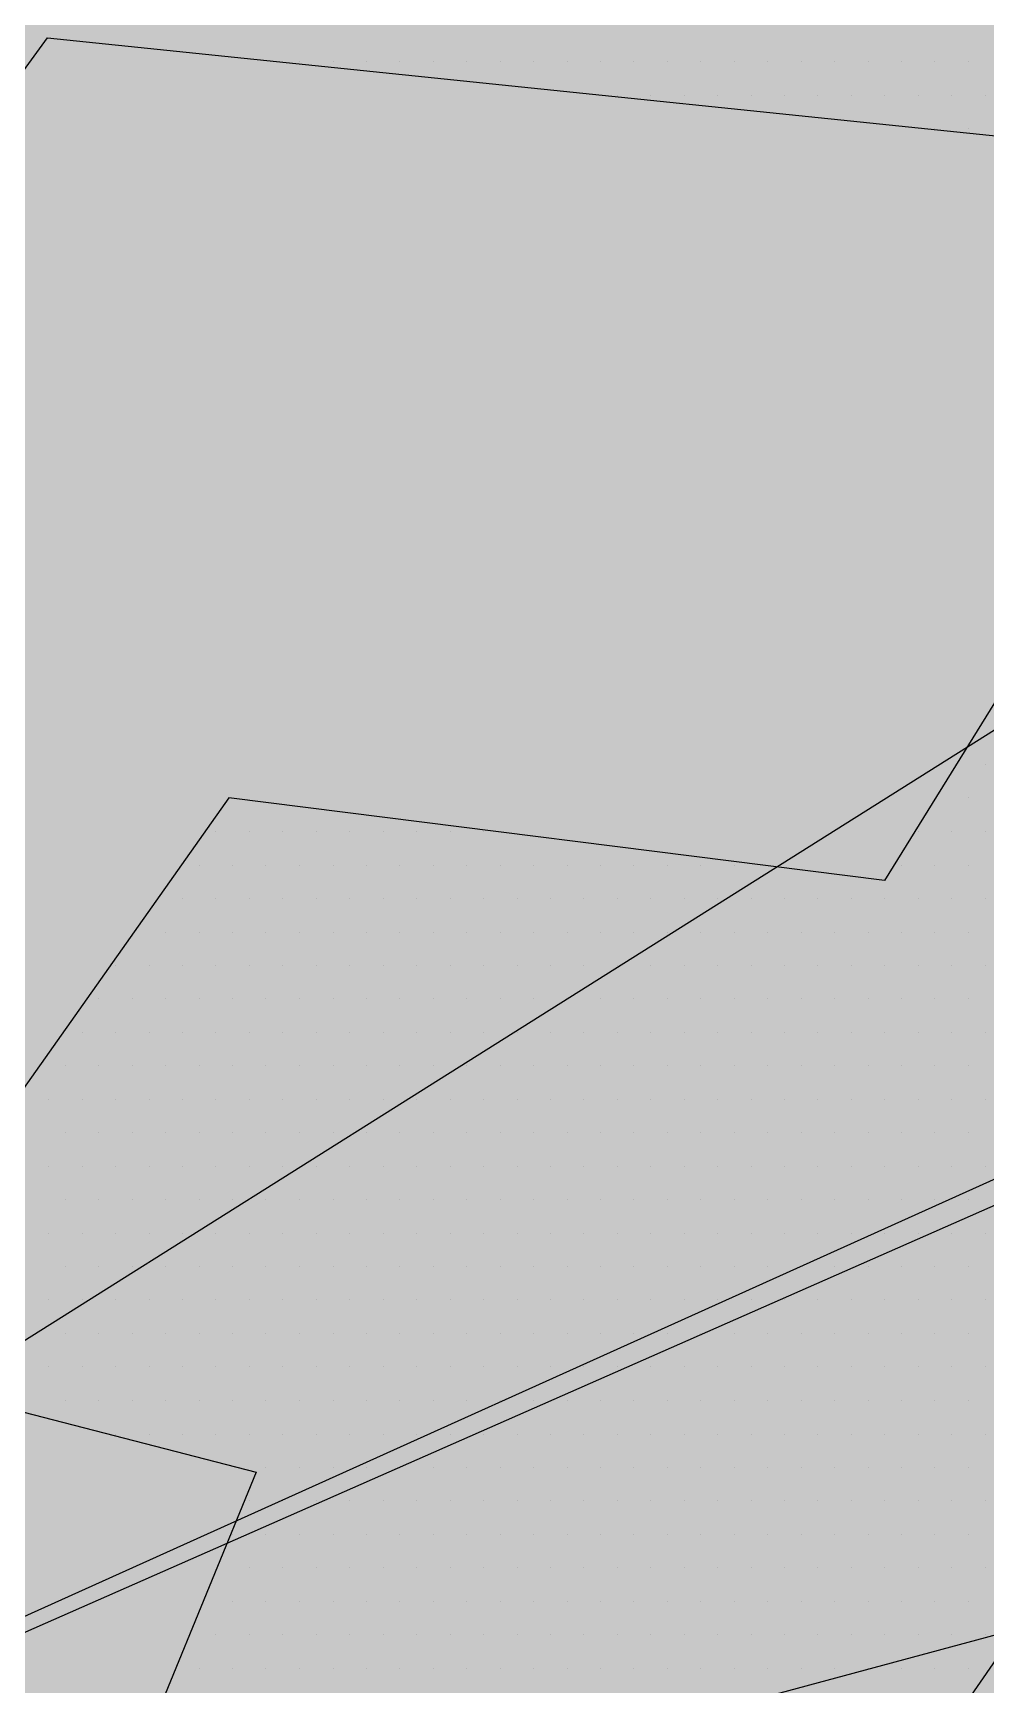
# Paper-space layout 'Layout1' of a CAD drawing. Extents: x -43 to 2298, y -18 to 768.
# Drawn here: x 135.683 to 137.251, y 260.292 to 263.009 of the extents above; entities that cross this region are included whole.
import ezdxf

# ---------------------------------------------------------------- set-up
doc = ezdxf.new("R2010")
doc.units = 0
doc.header["$LTSCALE"] = 2
doc.linetypes.add('CACHEX2', pattern=[0.75, 0.5, -0.25])
doc.layers.add('CARTOUCHE', color=7, linetype='Continuous')
doc.layers.add('LOGO', color=7, linetype='Continuous')

# ---------------------------------------------------------------- blocks, each defined once
blk = doc.blocks.new('A$C715108E3')
at = {"layer": 'LOGO', "color": 131}
for p, q in [((-16.4961, -11.7722), (-16.4961, -11.7722)), ((-16.4416, -11.7722), (-16.4416, -11.7722)), ((-16.3496, -11.7722), (-16.3496, -11.7722)), ((-16.2577, -11.7722), (-16.2577, -11.7722)), ((-16.1666, -11.7722), (-16.1666, -11.7722)), ((-16.0744, -11.7722), (-16.0744, -11.7722)), ((-15.9828, -11.7722), (-15.9828, -11.7722)), ((-15.8915, -11.7722), (-15.8915, -11.7722)), ((-15.7995, -11.7722), (-15.7995, -11.7722)), ((-15.7075, -11.7722), (-15.7075, -11.7722)), ((-15.6162, -11.7722), (-15.6162, -11.7722)), ((-15.5246, -11.7722), (-15.5246, -11.7722)), ((-15.4325, -11.7722), (-15.4325, -11.7722)), ((-15.3409, -11.7722), (-15.3409, -11.7722)), ((-15.2491, -11.7722), (-15.2491, -11.7722)), ((-15.1572, -11.7722), (-15.1572, -11.7722)), ((-15.0652, -11.7722), (-15.0652, -11.7722)), ((-14.9739, -11.7722), (-14.9739, -11.7722)), ((-14.8819, -11.7722), (-14.8819, -11.7722)), ((-14.7903, -11.7722), (-14.7903, -11.7722)), ((-14.6988, -11.7722), (-14.6988, -11.7722)), ((-14.607, -11.7722), (-14.607, -11.7722)), ((-15.6087, -11.8636), (-15.6087, -11.8636)), ((-15.5699, -11.8636), (-15.5699, -11.8636)), ((-15.4786, -11.8636), (-15.4786, -11.8636)), ((-15.3866, -11.8636), (-15.3866, -11.8636)), ((-15.2948, -11.8636), (-15.2948, -11.8636)), ((-15.203, -11.8636), (-15.203, -11.8636)), ((-15.1117, -11.8636), (-15.1117, -11.8636)), ((-15.0197, -11.8636), (-15.0197, -11.8636)), ((-14.9278, -11.8636), (-14.9278, -11.8636)), ((-14.8364, -11.8636), (-14.8364, -11.8636)), ((-14.7445, -11.8636), (-14.7445, -11.8636)), ((-14.6527, -11.8636), (-14.6527, -11.8636)), ((-14.5613, -11.8636), (-14.5613, -11.8636)), ((-14.7211, -11.9551), (-14.7211, -11.9551)), ((-14.6988, -11.9551), (-14.6988, -11.9551)), ((-14.607, -11.9551), (-14.607, -11.9551)), ((-14.5836, -13.6058), (-14.5836, -13.6058)), ((-14.6407, -13.6984), (-14.6407, -13.6984)), ((-14.5613, -13.6984), (-14.5613, -13.6984)), ((-14.6971, -13.7897), (-14.6971, -13.7897)), ((-14.607, -13.7897), (-14.607, -13.7897)), ((-16.7004, -13.8809), (-16.7004, -13.8809)), ((-16.6712, -13.8809), (-16.6712, -13.8809)), ((-16.5793, -13.8809), (-16.5793, -13.8809)), ((-16.4873, -13.8809), (-16.4873, -13.8809)), ((-16.3953, -13.8809), (-16.3953, -13.8809)), ((-16.304, -13.8809), (-16.304, -13.8809)), ((-16.212, -13.8809), (-16.212, -13.8809)), ((-16.1203, -13.8809), (-16.1203, -13.8809)), ((-16.0287, -13.8809), (-16.0287, -13.8809)), ((-15.9369, -13.8809), (-15.9369, -13.8809)), ((-14.7543, -13.8809), (-14.7543, -13.8809)), ((-14.7445, -13.8809), (-14.7445, -13.8809)), ((-14.6527, -13.8809), (-14.6527, -13.8809)), ((-14.5613, -13.8809), (-14.5613, -13.8809)), ((-16.7658, -13.9735), (-16.7658, -13.9735)), ((-16.7169, -13.9735), (-16.7169, -13.9735)), ((-16.6249, -13.9735), (-16.6249, -13.9735)), ((-16.5336, -13.9735), (-16.5336, -13.9735)), ((-16.4418, -13.9735), (-16.4418, -13.9735)), ((-16.3497, -13.9735), (-16.3497, -13.9735)), ((-16.2577, -13.9735), (-16.2577, -13.9735)), ((-16.1666, -13.9735), (-16.1666, -13.9735)), ((-16.0744, -13.9735), (-16.0744, -13.9735)), ((-15.9828, -13.9735), (-15.9828, -13.9735)), ((-15.8915, -13.9735), (-15.8915, -13.9735)), ((-15.7995, -13.9735), (-15.7995, -13.9735)), ((-15.7075, -13.9735), (-15.7075, -13.9735)), ((-15.616, -13.9735), (-15.616, -13.9735)), ((-15.5242, -13.9735), (-15.5242, -13.9735)), ((-15.4324, -13.9735), (-15.4324, -13.9735)), ((-15.3409, -13.9735), (-15.3409, -13.9735)), ((-15.2491, -13.9735), (-15.2491, -13.9735)), ((-14.8107, -13.9735), (-14.8107, -13.9735)), ((-14.7903, -13.9735), (-14.7903, -13.9735)), ((-14.6988, -13.9735), (-14.6988, -13.9735)), ((-14.607, -13.9735), (-14.607, -13.9735)), ((-16.8306, -14.0648), (-16.8306, -14.0648)), ((-16.7626, -14.0648), (-16.7626, -14.0648)), ((-16.6712, -14.0648), (-16.6712, -14.0648)), ((-16.5793, -14.0648), (-16.5793, -14.0648)), ((-16.4873, -14.0648), (-16.4873, -14.0648)), ((-16.3953, -14.0648), (-16.3953, -14.0648)), ((-16.304, -14.0648), (-16.304, -14.0648)), ((-16.212, -14.0648), (-16.212, -14.0648)), ((-16.1203, -14.0648), (-16.1203, -14.0648)), ((-16.0287, -14.0648), (-16.0287, -14.0648)), ((-15.9369, -14.0648), (-15.9369, -14.0648)), ((-15.845, -14.0648), (-15.845, -14.0648)), ((-15.754, -14.0648), (-15.754, -14.0648)), ((-15.6619, -14.0648), (-15.6619, -14.0648)), ((-15.5699, -14.0648), (-15.5699, -14.0648)), ((-15.4786, -14.0648), (-15.4786, -14.0648)), ((-15.3866, -14.0648), (-15.3866, -14.0648)), ((-15.2948, -14.0648), (-15.2948, -14.0648)), ((-15.203, -14.0648), (-15.203, -14.0648)), ((-15.1117, -14.0648), (-15.1117, -14.0648)), ((-15.0197, -14.0648), (-15.0197, -14.0648)), ((-14.9278, -14.0648), (-14.9278, -14.0648)), ((-14.8364, -14.0648), (-14.8364, -14.0648)), ((-14.7444, -14.0648), (-14.7444, -14.0648)), ((-14.6527, -14.0648), (-14.6527, -14.0648)), ((-14.5611, -14.0648), (-14.5611, -14.0648)), ((-16.8957, -14.1574), (-16.8957, -14.1574)), ((-16.8087, -14.1574), (-16.8087, -14.1574)), ((-16.7169, -14.1574), (-16.7169, -14.1574)), ((-16.6249, -14.1574), (-16.6249, -14.1574)), ((-16.5336, -14.1574), (-16.5336, -14.1574)), ((-16.4418, -14.1574), (-16.4418, -14.1574)), ((-16.3497, -14.1574), (-16.3497, -14.1574)), ((-16.2577, -14.1574), (-16.2577, -14.1574)), ((-16.1666, -14.1574), (-16.1666, -14.1574)), ((-16.0744, -14.1574), (-16.0744, -14.1574)), ((-15.9828, -14.1574), (-15.9828, -14.1574)), ((-15.8915, -14.1574), (-15.8915, -14.1574)), ((-15.7995, -14.1574), (-15.7995, -14.1574)), ((-15.7075, -14.1574), (-15.7075, -14.1574)), ((-15.616, -14.1574), (-15.616, -14.1574)), ((-15.5242, -14.1574), (-15.5242, -14.1574)), ((-15.4324, -14.1574), (-15.4324, -14.1574)), ((-15.3409, -14.1574), (-15.3409, -14.1574)), ((-15.2491, -14.1574), (-15.2491, -14.1574)), ((-15.1572, -14.1574), (-15.1572, -14.1574)), ((-15.0652, -14.1574), (-15.0652, -14.1574)), ((-14.9739, -14.1574), (-14.9739, -14.1574)), ((-14.8819, -14.1574), (-14.8819, -14.1574)), ((-14.7903, -14.1574), (-14.7903, -14.1574)), ((-14.6988, -14.1574), (-14.6988, -14.1574)), ((-14.607, -14.1574), (-14.607, -14.1574)), ((-16.9605, -14.2488), (-16.9605, -14.2488)), ((-16.9463, -14.2488), (-16.9463, -14.2488)), ((-16.8544, -14.2488), (-16.8544, -14.2488)), ((-16.7626, -14.2488), (-16.7626, -14.2488)), ((-16.6712, -14.2488), (-16.6712, -14.2488)), ((-16.5793, -14.2488), (-16.5793, -14.2488)), ((-16.4873, -14.2488), (-16.4873, -14.2488)), ((-16.3953, -14.2488), (-16.3953, -14.2488)), ((-16.304, -14.2488), (-16.304, -14.2488)), ((-16.212, -14.2488), (-16.212, -14.2488)), ((-16.1203, -14.2488), (-16.1203, -14.2488)), ((-16.0287, -14.2488), (-16.0287, -14.2488)), ((-15.9369, -14.2488), (-15.9369, -14.2488)), ((-15.845, -14.2488), (-15.845, -14.2488)), ((-15.754, -14.2488), (-15.754, -14.2488)), ((-15.6619, -14.2488), (-15.6619, -14.2488)), ((-15.5699, -14.2488), (-15.5699, -14.2488)), ((-15.4786, -14.2488), (-15.4786, -14.2488)), ((-15.3866, -14.2488), (-15.3866, -14.2488)), ((-15.2948, -14.2488), (-15.2948, -14.2488)), ((-15.203, -14.2488), (-15.203, -14.2488)), ((-15.1117, -14.2488), (-15.1117, -14.2488)), ((-15.0197, -14.2488), (-15.0197, -14.2488)), ((-14.9278, -14.2488), (-14.9278, -14.2488)), ((-14.8364, -14.2488), (-14.8364, -14.2488)), ((-14.7444, -14.2488), (-14.7444, -14.2488)), ((-14.6527, -14.2488), (-14.6527, -14.2488)), ((-14.5611, -14.2488), (-14.5611, -14.2488)), ((-17.0254, -14.3401), (-17.0254, -14.3401)), ((-16.992, -14.3401), (-16.992, -14.3401)), ((-16.9002, -14.3401), (-16.9002, -14.3401)), ((-16.8087, -14.3401), (-16.8087, -14.3401)), ((-16.7169, -14.3401), (-16.7169, -14.3401)), ((-16.6249, -14.3401), (-16.6249, -14.3401)), ((-16.5336, -14.3401), (-16.5336, -14.3401)), ((-16.4418, -14.3401), (-16.4418, -14.3401)), ((-16.3497, -14.3401), (-16.3497, -14.3401)), ((-16.2577, -14.3401), (-16.2577, -14.3401)), ((-16.1666, -14.3401), (-16.1666, -14.3401)), ((-16.0744, -14.3401), (-16.0744, -14.3401)), ((-15.9828, -14.3401), (-15.9828, -14.3401)), ((-15.8915, -14.3401), (-15.8915, -14.3401)), ((-15.7995, -14.3401), (-15.7995, -14.3401)), ((-15.7075, -14.3401), (-15.7075, -14.3401)), ((-15.616, -14.3401), (-15.616, -14.3401)), ((-15.5242, -14.3401), (-15.5242, -14.3401)), ((-15.4324, -14.3401), (-15.4324, -14.3401)), ((-15.3409, -14.3401), (-15.3409, -14.3401)), ((-15.2491, -14.3401), (-15.2491, -14.3401)), ((-15.1572, -14.3401), (-15.1572, -14.3401)), ((-15.0652, -14.3401), (-15.0652, -14.3401)), ((-14.9739, -14.3401), (-14.9739, -14.3401)), ((-14.8819, -14.3401), (-14.8819, -14.3401)), ((-14.7903, -14.3401), (-14.7903, -14.3401)), ((-14.6988, -14.3401), (-14.6988, -14.3401)), ((-14.607, -14.3401), (-14.607, -14.3401)), ((-17.0906, -14.4325), (-17.0906, -14.4325)), ((-17.0377, -14.4325), (-17.0377, -14.4325)), ((-16.9463, -14.4325), (-16.9463, -14.4325)), ((-16.8544, -14.4325), (-16.8544, -14.4325)), ((-16.7626, -14.4325), (-16.7626, -14.4325)), ((-16.6712, -14.4325), (-16.6712, -14.4325)), ((-16.5793, -14.4325), (-16.5793, -14.4325)), ((-16.4873, -14.4325), (-16.4873, -14.4325)), ((-16.3953, -14.4325), (-16.3953, -14.4325)), ((-16.304, -14.4325), (-16.304, -14.4325)), ((-16.212, -14.4325), (-16.212, -14.4325)), ((-16.1203, -14.4325), (-16.1203, -14.4325)), ((-16.0287, -14.4325), (-16.0287, -14.4325)), ((-15.9369, -14.4325), (-15.9369, -14.4325)), ((-15.845, -14.4325), (-15.845, -14.4325)), ((-15.754, -14.4325), (-15.754, -14.4325)), ((-15.6619, -14.4325), (-15.6619, -14.4325)), ((-15.5699, -14.4325), (-15.5699, -14.4325)), ((-15.4786, -14.4325), (-15.4786, -14.4325)), ((-15.3866, -14.4325), (-15.3866, -14.4325)), ((-15.2948, -14.4325), (-15.2948, -14.4325)), ((-15.203, -14.4325), (-15.203, -14.4325)), ((-15.1117, -14.4325), (-15.1117, -14.4325)), ((-15.0197, -14.4325), (-15.0197, -14.4325)), ((-14.9278, -14.4325), (-14.9278, -14.4325)), ((-14.8364, -14.4325), (-14.8364, -14.4325)), ((-14.7444, -14.4325), (-14.7444, -14.4325)), ((-14.6527, -14.4325), (-14.6527, -14.4325)), ((-14.5611, -14.4325), (-14.5611, -14.4325)), ((-17.1551, -14.5238), (-17.1551, -14.5238)), ((-17.0838, -14.5238), (-17.0838, -14.5238)), ((-16.992, -14.5238), (-16.992, -14.5238)), ((-16.9002, -14.5238), (-16.9002, -14.5238)), ((-16.8087, -14.5238), (-16.8087, -14.5238)), ((-16.7169, -14.5238), (-16.7169, -14.5238)), ((-16.6249, -14.5238), (-16.6249, -14.5238)), ((-16.5336, -14.5238), (-16.5336, -14.5238)), ((-16.4418, -14.5238), (-16.4418, -14.5238)), ((-16.3497, -14.5238), (-16.3497, -14.5238)), ((-16.2577, -14.5238), (-16.2577, -14.5238)), ((-16.1666, -14.5238), (-16.1666, -14.5238)), ((-16.0744, -14.5238), (-16.0744, -14.5238)), ((-15.9828, -14.5238), (-15.9828, -14.5238)), ((-15.8915, -14.5238), (-15.8915, -14.5238)), ((-15.7995, -14.5238), (-15.7995, -14.5238)), ((-15.7075, -14.5238), (-15.7075, -14.5238)), ((-15.616, -14.5238), (-15.616, -14.5238)), ((-15.5242, -14.5238), (-15.5242, -14.5238)), ((-15.4324, -14.5238), (-15.4324, -14.5238)), ((-15.3409, -14.5238), (-15.3409, -14.5238)), ((-15.2491, -14.5238), (-15.2491, -14.5238)), ((-15.1572, -14.5238), (-15.1572, -14.5238)), ((-15.0652, -14.5238), (-15.0652, -14.5238)), ((-14.9739, -14.5238), (-14.9739, -14.5238)), ((-14.8819, -14.5238), (-14.8819, -14.5238)), ((-14.7903, -14.5238), (-14.7903, -14.5238)), ((-14.6988, -14.5238), (-14.6988, -14.5238)), ((-14.607, -14.5238), (-14.607, -14.5238)), ((-17.1296, -14.6152), (-17.1296, -14.6152)), ((-17.0377, -14.6152), (-17.0377, -14.6152)), ((-16.9463, -14.6152), (-16.9463, -14.6152)), ((-16.8544, -14.6152), (-16.8544, -14.6152)), ((-16.7626, -14.6152), (-16.7626, -14.6152)), ((-16.6712, -14.6152), (-16.6712, -14.6152)), ((-16.5793, -14.6152), (-16.5793, -14.6152)), ((-16.4873, -14.6152), (-16.4873, -14.6152)), ((-16.3953, -14.6152), (-16.3953, -14.6152)), ((-16.304, -14.6152), (-16.304, -14.6152)), ((-16.212, -14.6152), (-16.212, -14.6152)), ((-16.1203, -14.6152), (-16.1203, -14.6152)), ((-16.0287, -14.6152), (-16.0287, -14.6152)), ((-15.9369, -14.6152), (-15.9369, -14.6152)), ((-15.845, -14.6152), (-15.845, -14.6152)), ((-15.754, -14.6152), (-15.754, -14.6152)), ((-15.6619, -14.6152), (-15.6619, -14.6152)), ((-15.5699, -14.6152), (-15.5699, -14.6152)), ((-15.4786, -14.6152), (-15.4786, -14.6152)), ((-15.3866, -14.6152), (-15.3866, -14.6152)), ((-15.2948, -14.6152), (-15.2948, -14.6152)), ((-15.203, -14.6152), (-15.203, -14.6152)), ((-15.1117, -14.6152), (-15.1117, -14.6152)), ((-15.0197, -14.6152), (-15.0197, -14.6152)), ((-14.9278, -14.6152), (-14.9278, -14.6152)), ((-14.8364, -14.6152), (-14.8364, -14.6152)), ((-14.7444, -14.6152), (-14.7444, -14.6152)), ((-14.6527, -14.6152), (-14.6527, -14.6152)), ((-14.5611, -14.6152), (-14.5611, -14.6152)), ((-17.0838, -14.7076), (-17.0838, -14.7076)), ((-16.992, -14.7076), (-16.992, -14.7076)), ((-16.9002, -14.7076), (-16.9002, -14.7076)), ((-16.8087, -14.7076), (-16.8087, -14.7076)), ((-16.7169, -14.7076), (-16.7169, -14.7076)), ((-16.6249, -14.7076), (-16.6249, -14.7076)), ((-16.5336, -14.7076), (-16.5336, -14.7076)), ((-16.4418, -14.7076), (-16.4418, -14.7076)), ((-16.3497, -14.7076), (-16.3497, -14.7076)), ((-16.2577, -14.7076), (-16.2577, -14.7076)), ((-16.1666, -14.7076), (-16.1666, -14.7076)), ((-16.0744, -14.7076), (-16.0744, -14.7076)), ((-15.9828, -14.7076), (-15.9828, -14.7076)), ((-15.8915, -14.7076), (-15.8915, -14.7076)), ((-15.7995, -14.7076), (-15.7995, -14.7076)), ((-15.7075, -14.7076), (-15.7075, -14.7076)), ((-15.616, -14.7076), (-15.616, -14.7076)), ((-15.5242, -14.7076), (-15.5242, -14.7076)), ((-15.4324, -14.7076), (-15.4324, -14.7076)), ((-15.3409, -14.7076), (-15.3409, -14.7076)), ((-15.2491, -14.7076), (-15.2491, -14.7076)), ((-15.1572, -14.7076), (-15.1572, -14.7076)), ((-15.0652, -14.7076), (-15.0652, -14.7076)), ((-14.9739, -14.7076), (-14.9739, -14.7076)), ((-14.8819, -14.7076), (-14.8819, -14.7076)), ((-14.7903, -14.7076), (-14.7903, -14.7076)), ((-14.6988, -14.7076), (-14.6988, -14.7076)), ((-14.607, -14.7076), (-14.607, -14.7076)), ((-17.1296, -14.7991), (-17.1296, -14.7991)), ((-17.0377, -14.7991), (-17.0377, -14.7991)), ((-16.9463, -14.7991), (-16.9463, -14.7991)), ((-16.8544, -14.7991), (-16.8544, -14.7991)), ((-16.7626, -14.7991), (-16.7626, -14.7991)), ((-16.6712, -14.7991), (-16.6712, -14.7991)), ((-16.5793, -14.7991), (-16.5793, -14.7991)), ((-16.4873, -14.7991), (-16.4873, -14.7991)), ((-16.3953, -14.7991), (-16.3953, -14.7991)), ((-16.304, -14.7991), (-16.304, -14.7991)), ((-16.212, -14.7991), (-16.212, -14.7991)), ((-16.1203, -14.7991), (-16.1203, -14.7991)), ((-16.0287, -14.7991), (-16.0287, -14.7991)), ((-15.9369, -14.7991), (-15.9369, -14.7991)), ((-15.845, -14.7991), (-15.845, -14.7991)), ((-15.754, -14.7991), (-15.754, -14.7991)), ((-15.6619, -14.7991), (-15.6619, -14.7991)), ((-15.5699, -14.7991), (-15.5699, -14.7991)), ((-15.4786, -14.7991), (-15.4786, -14.7991)), ((-15.3866, -14.7991), (-15.3866, -14.7991)), ((-15.2948, -14.7991), (-15.2948, -14.7991)), ((-15.203, -14.7991), (-15.203, -14.7991)), ((-15.1117, -14.7991), (-15.1117, -14.7991)), ((-15.0197, -14.7991), (-15.0197, -14.7991)), ((-14.9278, -14.7991), (-14.9278, -14.7991)), ((-14.8364, -14.7991), (-14.8364, -14.7991)), ((-14.7444, -14.7991), (-14.7444, -14.7991)), ((-14.6527, -14.7991), (-14.6527, -14.7991)), ((-14.5611, -14.7991), (-14.5611, -14.7991)), ((-17.0838, -14.8905), (-17.0838, -14.8905)), ((-16.992, -14.8905), (-16.992, -14.8905)), ((-16.9002, -14.8905), (-16.9002, -14.8905)), ((-16.8087, -14.8905), (-16.8087, -14.8905)), ((-16.7169, -14.8905), (-16.7169, -14.8905)), ((-16.6249, -14.8905), (-16.6249, -14.8905)), ((-16.5336, -14.8905), (-16.5336, -14.8905)), ((-16.4418, -14.8905), (-16.4418, -14.8905)), ((-16.3497, -14.8905), (-16.3497, -14.8905)), ((-16.2577, -14.8905), (-16.2577, -14.8905)), ((-16.1666, -14.8905), (-16.1666, -14.8905)), ((-16.0744, -14.8905), (-16.0744, -14.8905)), ((-15.9828, -14.8905), (-15.9828, -14.8905)), ((-15.8915, -14.8905), (-15.8915, -14.8905)), ((-15.7995, -14.8905), (-15.7995, -14.8905)), ((-15.7075, -14.8905), (-15.7075, -14.8905)), ((-15.616, -14.8905), (-15.616, -14.8905)), ((-15.5242, -14.8905), (-15.5242, -14.8905)), ((-15.4324, -14.8905), (-15.4324, -14.8905)), ((-15.3409, -14.8905), (-15.3409, -14.8905)), ((-15.2491, -14.8905), (-15.2491, -14.8905)), ((-15.1572, -14.8905), (-15.1572, -14.8905)), ((-15.0652, -14.8905), (-15.0652, -14.8905)), ((-14.9739, -14.8905), (-14.9739, -14.8905)), ((-14.8819, -14.8905), (-14.8819, -14.8905)), ((-14.7903, -14.8905), (-14.7903, -14.8905)), ((-14.6988, -14.8905), (-14.6988, -14.8905)), ((-14.607, -14.8905), (-14.607, -14.8905)), ((-17.1296, -14.9827), (-17.1296, -14.9827)), ((-17.0377, -14.9827), (-17.0377, -14.9827)), ((-16.9463, -14.9827), (-16.9463, -14.9827)), ((-16.8544, -14.9827), (-16.8544, -14.9827)), ((-16.7626, -14.9827), (-16.7626, -14.9827)), ((-16.6712, -14.9827), (-16.6712, -14.9827)), ((-16.5793, -14.9827), (-16.5793, -14.9827)), ((-16.4873, -14.9827), (-16.4873, -14.9827)), ((-16.3953, -14.9827), (-16.3953, -14.9827)), ((-16.304, -14.9827), (-16.304, -14.9827)), ((-16.212, -14.9827), (-16.212, -14.9827)), ((-16.1203, -14.9827), (-16.1203, -14.9827)), ((-16.0287, -14.9827), (-16.0287, -14.9827)), ((-15.9369, -14.9827), (-15.9369, -14.9827)), ((-15.845, -14.9827), (-15.845, -14.9827)), ((-15.754, -14.9827), (-15.754, -14.9827)), ((-15.6619, -14.9827), (-15.6619, -14.9827)), ((-15.5699, -14.9827), (-15.5699, -14.9827)), ((-15.4786, -14.9827), (-15.4786, -14.9827)), ((-15.3866, -14.9827), (-15.3866, -14.9827)), ((-15.2948, -14.9827), (-15.2948, -14.9827)), ((-15.203, -14.9827), (-15.203, -14.9827)), ((-15.1117, -14.9827), (-15.1117, -14.9827)), ((-15.0197, -14.9827), (-15.0197, -14.9827)), ((-14.9278, -14.9827), (-14.9278, -14.9827)), ((-14.8364, -14.9827), (-14.8364, -14.9827)), ((-14.7444, -14.9827), (-14.7444, -14.9827)), ((-14.6527, -14.9827), (-14.6527, -14.9827)), ((-14.5611, -14.9827), (-14.5611, -14.9827)), ((-17.0838, -15.0742), (-17.0838, -15.0742)), ((-16.992, -15.0742), (-16.992, -15.0742)), ((-16.9002, -15.0742), (-16.9002, -15.0742)), ((-16.8087, -15.0742), (-16.8087, -15.0742)), ((-16.7169, -15.0742), (-16.7169, -15.0742)), ((-16.6249, -15.0742), (-16.6249, -15.0742)), ((-16.5336, -15.0742), (-16.5336, -15.0742)), ((-16.4418, -15.0742), (-16.4418, -15.0742)), ((-16.3497, -15.0742), (-16.3497, -15.0742)), ((-16.2577, -15.0742), (-16.2577, -15.0742)), ((-16.1666, -15.0742), (-16.1666, -15.0742)), ((-16.0744, -15.0742), (-16.0744, -15.0742)), ((-15.9828, -15.0742), (-15.9828, -15.0742)), ((-15.8915, -15.0742), (-15.8915, -15.0742)), ((-15.7995, -15.0742), (-15.7995, -15.0742)), ((-15.7075, -15.0742), (-15.7075, -15.0742)), ((-15.616, -15.0742), (-15.616, -15.0742)), ((-15.5242, -15.0742), (-15.5242, -15.0742)), ((-15.4324, -15.0742), (-15.4324, -15.0742)), ((-15.3409, -15.0742), (-15.3409, -15.0742)), ((-15.2491, -15.0742), (-15.2491, -15.0742)), ((-15.1572, -15.0742), (-15.1572, -15.0742)), ((-15.0652, -15.0742), (-15.0652, -15.0742)), ((-14.9739, -15.0742), (-14.9739, -15.0742)), ((-14.8819, -15.0742), (-14.8819, -15.0742)), ((-14.7903, -15.0742), (-14.7903, -15.0742)), ((-14.6988, -15.0742), (-14.6988, -15.0742)), ((-14.607, -15.0742), (-14.607, -15.0742)), ((-17.1296, -15.1655), (-17.1296, -15.1655)), ((-17.0377, -15.1655), (-17.0377, -15.1655)), ((-16.9463, -15.1655), (-16.9463, -15.1655)), ((-16.8544, -15.1655), (-16.8544, -15.1655)), ((-16.7626, -15.1655), (-16.7626, -15.1655)), ((-16.6712, -15.1655), (-16.6712, -15.1655)), ((-16.5793, -15.1655), (-16.5793, -15.1655)), ((-16.4873, -15.1655), (-16.4873, -15.1655)), ((-16.3953, -15.1655), (-16.3953, -15.1655)), ((-16.304, -15.1655), (-16.304, -15.1655)), ((-16.212, -15.1655), (-16.212, -15.1655)), ((-16.1203, -15.1655), (-16.1203, -15.1655)), ((-16.0287, -15.1655), (-16.0287, -15.1655)), ((-15.9369, -15.1655), (-15.9369, -15.1655)), ((-15.845, -15.1655), (-15.845, -15.1655)), ((-15.754, -15.1655), (-15.754, -15.1655)), ((-15.6619, -15.1655), (-15.6619, -15.1655)), ((-15.5699, -15.1655), (-15.5699, -15.1655)), ((-15.4786, -15.1655), (-15.4786, -15.1655)), ((-15.3866, -15.1655), (-15.3866, -15.1655)), ((-15.2948, -15.1655), (-15.2948, -15.1655)), ((-15.203, -15.1655), (-15.203, -15.1655)), ((-15.1117, -15.1655), (-15.1117, -15.1655)), ((-15.0197, -15.1655), (-15.0197, -15.1655)), ((-14.9278, -15.1655), (-14.9278, -15.1655)), ((-14.8364, -15.1655), (-14.8364, -15.1655)), ((-14.7444, -15.1655), (-14.7444, -15.1655)), ((-14.6527, -15.1655), (-14.6527, -15.1655)), ((-14.5611, -15.1655), (-14.5611, -15.1655)), ((-17.0838, -15.2579), (-17.0838, -15.2579)), ((-16.992, -15.2579), (-16.992, -15.2579)), ((-16.9002, -15.2579), (-16.9002, -15.2579)), ((-16.8087, -15.2579), (-16.8087, -15.2579)), ((-16.7169, -15.2579), (-16.7169, -15.2579)), ((-16.6249, -15.2579), (-16.6249, -15.2579)), ((-16.5336, -15.2579), (-16.5336, -15.2579)), ((-16.4418, -15.2579), (-16.4418, -15.2579)), ((-16.3497, -15.2579), (-16.3497, -15.2579)), ((-16.2577, -15.2579), (-16.2577, -15.2579)), ((-16.1666, -15.2579), (-16.1666, -15.2579)), ((-16.0744, -15.2579), (-16.0744, -15.2579)), ((-15.9828, -15.2579), (-15.9828, -15.2579)), ((-15.8915, -15.2579), (-15.8915, -15.2579)), ((-15.7995, -15.2579), (-15.7995, -15.2579)), ((-15.7075, -15.2579), (-15.7075, -15.2579)), ((-15.616, -15.2579), (-15.616, -15.2579)), ((-15.5242, -15.2579), (-15.5242, -15.2579)), ((-15.4324, -15.2579), (-15.4324, -15.2579)), ((-15.3409, -15.2579), (-15.3409, -15.2579)), ((-15.2491, -15.2579), (-15.2491, -15.2579)), ((-15.1572, -15.2579), (-15.1572, -15.2579)), ((-15.0652, -15.2579), (-15.0652, -15.2579)), ((-14.9739, -15.2579), (-14.9739, -15.2579)), ((-14.8819, -15.2579), (-14.8819, -15.2579)), ((-14.7903, -15.2579), (-14.7903, -15.2579)), ((-14.6988, -15.2579), (-14.6988, -15.2579)), ((-14.607, -15.2579), (-14.607, -15.2579)), ((-17.1296, -15.3493), (-17.1296, -15.3493)), ((-17.0377, -15.3493), (-17.0377, -15.3493)), ((-16.9463, -15.3493), (-16.9463, -15.3493)), ((-16.8544, -15.3493), (-16.8544, -15.3493)), ((-16.7626, -15.3493), (-16.7626, -15.3493)), ((-16.6712, -15.3493), (-16.6712, -15.3493)), ((-16.5793, -15.3493), (-16.5793, -15.3493)), ((-16.4873, -15.3493), (-16.4873, -15.3493)), ((-16.3953, -15.3493), (-16.3953, -15.3493)), ((-16.304, -15.3493), (-16.304, -15.3493)), ((-16.212, -15.3493), (-16.212, -15.3493)), ((-16.1203, -15.3493), (-16.1203, -15.3493)), ((-16.0287, -15.3493), (-16.0287, -15.3493)), ((-15.9369, -15.3493), (-15.9369, -15.3493)), ((-15.845, -15.3493), (-15.845, -15.3493)), ((-15.754, -15.3493), (-15.754, -15.3493)), ((-15.6619, -15.3493), (-15.6619, -15.3493)), ((-15.5699, -15.3493), (-15.5699, -15.3493)), ((-15.4786, -15.3493), (-15.4786, -15.3493)), ((-15.3866, -15.3493), (-15.3866, -15.3493)), ((-15.2948, -15.3493), (-15.2948, -15.3493)), ((-15.203, -15.3493), (-15.203, -15.3493)), ((-15.1117, -15.3493), (-15.1117, -15.3493)), ((-15.0197, -15.3493), (-15.0197, -15.3493)), ((-14.9278, -15.3493), (-14.9278, -15.3493)), ((-14.8364, -15.3493), (-14.8364, -15.3493)), ((-14.7444, -15.3493), (-14.7444, -15.3493)), ((-14.6527, -15.3493), (-14.6527, -15.3493)), ((-14.5611, -15.3493), (-14.5611, -15.3493)), ((-17.0838, -15.4406), (-17.0838, -15.4406)), ((-16.992, -15.4406), (-16.992, -15.4406)), ((-16.9002, -15.4406), (-16.9002, -15.4406)), ((-16.8087, -15.4406), (-16.8087, -15.4406)), ((-16.7169, -15.4406), (-16.7169, -15.4406)), ((-16.6249, -15.4406), (-16.6249, -15.4406)), ((-16.5336, -15.4406), (-16.5336, -15.4406)), ((-16.4418, -15.4406), (-16.4418, -15.4406)), ((-16.3497, -15.4406), (-16.3497, -15.4406)), ((-16.2577, -15.4406), (-16.2577, -15.4406)), ((-16.1666, -15.4406), (-16.1666, -15.4406)), ((-16.0744, -15.4406), (-16.0744, -15.4406)), ((-15.9828, -15.4406), (-15.9828, -15.4406)), ((-15.8915, -15.4406), (-15.8915, -15.4406)), ((-15.7995, -15.4406), (-15.7995, -15.4406)), ((-15.7075, -15.4406), (-15.7075, -15.4406)), ((-15.616, -15.4406), (-15.616, -15.4406)), ((-15.5242, -15.4406), (-15.5242, -15.4406)), ((-15.4324, -15.4406), (-15.4324, -15.4406)), ((-15.3409, -15.4406), (-15.3409, -15.4406)), ((-15.2491, -15.4406), (-15.2491, -15.4406)), ((-15.1572, -15.4406), (-15.1572, -15.4406)), ((-15.0652, -15.4406), (-15.0652, -15.4406)), ((-14.9739, -15.4406), (-14.9739, -15.4406)), ((-14.8819, -15.4406), (-14.8819, -15.4406)), ((-14.7903, -15.4406), (-14.7903, -15.4406)), ((-14.6988, -15.4406), (-14.6988, -15.4406)), ((-14.607, -15.4406), (-14.607, -15.4406)), ((-16.9669, -15.5332), (-16.9669, -15.5332)), ((-16.9463, -15.5332), (-16.9463, -15.5332)), ((-16.8544, -15.5332), (-16.8544, -15.5332)), ((-16.7626, -15.5332), (-16.7626, -15.5332)), ((-16.6712, -15.5332), (-16.6712, -15.5332)), ((-16.5793, -15.5332), (-16.5793, -15.5332)), ((-16.4873, -15.5332), (-16.4873, -15.5332)), ((-16.3953, -15.5332), (-16.3953, -15.5332)), ((-16.304, -15.5332), (-16.304, -15.5332)), ((-16.212, -15.5332), (-16.212, -15.5332)), ((-16.1203, -15.5332), (-16.1203, -15.5332)), ((-16.0287, -15.5332), (-16.0287, -15.5332)), ((-15.9369, -15.5332), (-15.9369, -15.5332)), ((-15.845, -15.5332), (-15.845, -15.5332)), ((-15.754, -15.5332), (-15.754, -15.5332)), ((-15.6619, -15.5332), (-15.6619, -15.5332)), ((-15.5699, -15.5332), (-15.5699, -15.5332)), ((-15.4786, -15.5332), (-15.4786, -15.5332)), ((-15.3866, -15.5332), (-15.3866, -15.5332)), ((-15.2948, -15.5332), (-15.2948, -15.5332)), ((-15.203, -15.5332), (-15.203, -15.5332)), ((-15.1117, -15.5332), (-15.1117, -15.5332)), ((-15.0197, -15.5332), (-15.0197, -15.5332)), ((-14.9278, -15.5332), (-14.9278, -15.5332)), ((-14.8364, -15.5332), (-14.8364, -15.5332)), ((-14.7444, -15.5332), (-14.7444, -15.5332)), ((-14.6527, -15.5332), (-14.6527, -15.5332)), ((-14.5611, -15.5332), (-14.5611, -15.5332)), ((-16.6116, -15.6246), (-16.6116, -15.6246)), ((-16.5336, -15.6246), (-16.5336, -15.6246)), ((-16.4418, -15.6246), (-16.4418, -15.6246)), ((-16.3497, -15.6246), (-16.3497, -15.6246)), ((-16.2577, -15.6246), (-16.2577, -15.6246)), ((-16.1666, -15.6246), (-16.1666, -15.6246)), ((-16.0744, -15.6246), (-16.0744, -15.6246)), ((-15.9828, -15.6246), (-15.9828, -15.6246)), ((-15.8915, -15.6246), (-15.8915, -15.6246)), ((-15.7995, -15.6246), (-15.7995, -15.6246)), ((-15.7075, -15.6246), (-15.7075, -15.6246)), ((-15.616, -15.6246), (-15.616, -15.6246)), ((-15.5242, -15.6246), (-15.5242, -15.6246)), ((-15.4324, -15.6246), (-15.4324, -15.6246)), ((-15.3409, -15.6246), (-15.3409, -15.6246)), ((-15.2491, -15.6246), (-15.2491, -15.6246)), ((-15.1572, -15.6246), (-15.1572, -15.6246)), ((-15.0652, -15.6246), (-15.0652, -15.6246)), ((-14.9739, -15.6246), (-14.9739, -15.6246)), ((-14.8819, -15.6246), (-14.8819, -15.6246)), ((-14.7903, -15.6246), (-14.7903, -15.6246)), ((-14.6988, -15.6246), (-14.6988, -15.6246)), ((-14.607, -15.6246), (-14.607, -15.6246)), ((-16.5928, -15.7159), (-16.5928, -15.7159)), ((-16.5793, -15.7159), (-16.5793, -15.7159)), ((-16.4873, -15.7159), (-16.4873, -15.7159)), ((-16.3953, -15.7159), (-16.3953, -15.7159)), ((-16.304, -15.7159), (-16.304, -15.7159)), ((-16.212, -15.7159), (-16.212, -15.7159)), ((-16.1203, -15.7159), (-16.1203, -15.7159)), ((-16.0287, -15.7159), (-16.0287, -15.7159)), ((-15.9369, -15.7159), (-15.9369, -15.7159)), ((-15.845, -15.7159), (-15.845, -15.7159)), ((-15.754, -15.7159), (-15.754, -15.7159)), ((-15.6619, -15.7159), (-15.6619, -15.7159)), ((-15.5699, -15.7159), (-15.5699, -15.7159)), ((-15.4786, -15.7159), (-15.4786, -15.7159)), ((-15.3866, -15.7159), (-15.3866, -15.7159)), ((-15.2948, -15.7159), (-15.2948, -15.7159)), ((-15.203, -15.7159), (-15.203, -15.7159)), ((-15.1117, -15.7159), (-15.1117, -15.7159)), ((-15.0197, -15.7159), (-15.0197, -15.7159)), ((-14.9278, -15.7159), (-14.9278, -15.7159)), ((-14.8364, -15.7159), (-14.8364, -15.7159)), ((-14.7444, -15.7159), (-14.7444, -15.7159)), ((-14.6527, -15.7159), (-14.6527, -15.7159)), ((-14.5611, -15.7159), (-14.5611, -15.7159)), ((-16.6305, -15.8081), (-16.6305, -15.8081)), ((-16.6249, -15.8081), (-16.6249, -15.8081)), ((-16.5336, -15.8081), (-16.5336, -15.8081)), ((-16.4418, -15.8081), (-16.4418, -15.8081)), ((-16.3497, -15.8081), (-16.3497, -15.8081)), ((-16.2577, -15.8081), (-16.2577, -15.8081)), ((-16.1666, -15.8081), (-16.1666, -15.8081)), ((-16.0744, -15.8081), (-16.0744, -15.8081)), ((-15.9828, -15.8081), (-15.9828, -15.8081)), ((-15.8915, -15.8081), (-15.8915, -15.8081)), ((-15.7995, -15.8081), (-15.7995, -15.8081)), ((-15.7075, -15.8081), (-15.7075, -15.8081)), ((-15.616, -15.8081), (-15.616, -15.8081)), ((-15.5242, -15.8081), (-15.5242, -15.8081)), ((-15.4324, -15.8081), (-15.4324, -15.8081)), ((-15.3409, -15.8081), (-15.3409, -15.8081)), ((-15.2491, -15.8081), (-15.2491, -15.8081)), ((-15.1572, -15.8081), (-15.1572, -15.8081)), ((-15.0652, -15.8081), (-15.0652, -15.8081)), ((-14.9739, -15.8081), (-14.9739, -15.8081)), ((-14.8819, -15.8081), (-14.8819, -15.8081)), ((-14.7903, -15.8081), (-14.7903, -15.8081)), ((-14.6988, -15.8081), (-14.6988, -15.8081)), ((-14.607, -15.8081), (-14.607, -15.8081)), ((-16.6678, -15.8996), (-16.6678, -15.8996)), ((-16.5793, -15.8996), (-16.5793, -15.8996)), ((-16.4873, -15.8996), (-16.4873, -15.8996)), ((-16.3953, -15.8996), (-16.3953, -15.8996)), ((-16.304, -15.8996), (-16.304, -15.8996)), ((-16.212, -15.8996), (-16.212, -15.8996)), ((-16.1203, -15.8996), (-16.1203, -15.8996)), ((-16.0287, -15.8996), (-16.0287, -15.8996)), ((-15.9369, -15.8996), (-15.9369, -15.8996)), ((-15.845, -15.8996), (-15.845, -15.8996)), ((-15.754, -15.8996), (-15.754, -15.8996)), ((-15.6619, -15.8996), (-15.6619, -15.8996)), ((-15.5699, -15.8996), (-15.5699, -15.8996)), ((-15.4786, -15.8996), (-15.4786, -15.8996)), ((-15.3866, -15.8996), (-15.3866, -15.8996)), ((-15.2948, -15.8996), (-15.2948, -15.8996)), ((-15.203, -15.8996), (-15.203, -15.8996)), ((-15.1117, -15.8996), (-15.1117, -15.8996)), ((-15.0197, -15.8996), (-15.0197, -15.8996)), ((-14.9278, -15.8996), (-14.9278, -15.8996)), ((-14.8364, -15.8996), (-14.8364, -15.8996)), ((-14.7444, -15.8996), (-14.7444, -15.8996)), ((-14.6527, -15.8996), (-14.6527, -15.8996)), ((-14.5611, -15.8996), (-14.5611, -15.8996)), ((-16.7056, -15.991), (-16.7056, -15.991)), ((-16.6249, -15.991), (-16.6249, -15.991)), ((-16.5336, -15.991), (-16.5336, -15.991)), ((-16.4418, -15.991), (-16.4418, -15.991)), ((-16.3497, -15.991), (-16.3497, -15.991)), ((-16.2577, -15.991), (-16.2577, -15.991)), ((-16.1666, -15.991), (-16.1666, -15.991)), ((-16.0744, -15.991), (-16.0744, -15.991)), ((-15.9828, -15.991), (-15.9828, -15.991)), ((-15.8915, -15.991), (-15.8915, -15.991)), ((-15.7995, -15.991), (-15.7995, -15.991)), ((-15.7075, -15.991), (-15.7075, -15.991)), ((-15.616, -15.991), (-15.616, -15.991)), ((-15.5242, -15.991), (-15.5242, -15.991)), ((-15.4324, -15.991), (-15.4324, -15.991)), ((-15.3409, -15.991), (-15.3409, -15.991)), ((-15.2491, -15.991), (-15.2491, -15.991)), ((-15.1572, -15.991), (-15.1572, -15.991)), ((-15.0652, -15.991), (-15.0652, -15.991)), ((-14.9739, -15.991), (-14.9739, -15.991)), ((-14.8819, -15.991), (-14.8819, -15.991)), ((-14.7903, -15.991), (-14.7903, -15.991)), ((-14.6988, -15.991), (-14.6988, -15.991)), ((-14.607, -15.991), (-14.607, -15.991)), ((-16.7429, -16.0834), (-16.7429, -16.0834)), ((-16.6712, -16.0834), (-16.6712, -16.0834)), ((-16.5793, -16.0834), (-16.5793, -16.0834)), ((-16.4873, -16.0834), (-16.4873, -16.0834)), ((-16.3953, -16.0834), (-16.3953, -16.0834)), ((-16.304, -16.0834), (-16.304, -16.0834)), ((-16.212, -16.0834), (-16.212, -16.0834)), ((-16.1203, -16.0834), (-16.1203, -16.0834)), ((-16.0287, -16.0834), (-16.0287, -16.0834)), ((-15.9369, -16.0834), (-15.9369, -16.0834)), ((-15.845, -16.0834), (-15.845, -16.0834)), ((-15.754, -16.0834), (-15.754, -16.0834)), ((-15.6619, -16.0834), (-15.6619, -16.0834)), ((-15.5699, -16.0834), (-15.5699, -16.0834)), ((-15.4786, -16.0834), (-15.4786, -16.0834)), ((-15.3866, -16.0834), (-15.3866, -16.0834)), ((-15.2948, -16.0834), (-15.2948, -16.0834)), ((-15.203, -16.0834), (-15.203, -16.0834)), ((-15.1117, -16.0834), (-15.1117, -16.0834)), ((-15.0197, -16.0834), (-15.0197, -16.0834)), ((-14.9278, -16.0834), (-14.9278, -16.0834)), ((-14.8364, -16.0834), (-14.8364, -16.0834)), ((-14.7444, -16.0834), (-14.7444, -16.0834)), ((-14.6527, -16.0834), (-14.6527, -16.0834)), ((-14.5611, -16.0834), (-14.5611, -16.0834)), ((-16.781, -16.1747), (-16.781, -16.1747)), ((-16.7169, -16.1747), (-16.7169, -16.1747)), ((-16.6249, -16.1747), (-16.6249, -16.1747)), ((-16.5336, -16.1747), (-16.5336, -16.1747)), ((-16.4418, -16.1747), (-16.4418, -16.1747)), ((-16.3497, -16.1747), (-16.3497, -16.1747)), ((-16.2577, -16.1747), (-16.2577, -16.1747)), ((-16.1666, -16.1747), (-16.1666, -16.1747)), ((-16.0744, -16.1747), (-16.0744, -16.1747)), ((-15.9828, -16.1747), (-15.9828, -16.1747)), ((-15.8915, -16.1747), (-15.8915, -16.1747)), ((-15.7995, -16.1747), (-15.7995, -16.1747)), ((-15.7075, -16.1747), (-15.7075, -16.1747)), ((-15.616, -16.1747), (-15.616, -16.1747)), ((-15.5242, -16.1747), (-15.5242, -16.1747)), ((-15.4324, -16.1747), (-15.4324, -16.1747)), ((-15.3409, -16.1747), (-15.3409, -16.1747)), ((-15.2491, -16.1747), (-15.2491, -16.1747)), ((-15.1572, -16.1747), (-15.1572, -16.1747)), ((-15.0652, -16.1747), (-15.0652, -16.1747)), ((-14.9739, -16.1747), (-14.9739, -16.1747)), ((-14.8819, -16.1747), (-14.8819, -16.1747)), ((-14.7903, -16.1747), (-14.7903, -16.1747)), ((-14.6988, -16.1747), (-14.6988, -16.1747)), ((-14.607, -16.1747), (-14.607, -16.1747))]:
    blk.add_line(p, q, dxfattribs=at)
blk.add_lwpolyline([(-20.5289, -16.3696), (-17.1333, -11.706), (-13.6302, -12.0681), (-14.8375, -14.0161), (-16.6359, -13.7897), (-17.73, -15.3364), (-16.5602, -15.6374), (-17.0758, -16.8949), (-15.2018, -17.1211), (-14.4102, -15.977), (-14.0453, -15.6258), (-13.0766, -15.8137), (-11.7939, -15.977), (-13.895, -18.9134), (-20.3713, -18.2597)], dxfattribs=at)
blk = doc.blocks.new('A$C581E6685')
at = {"layer": 'LOGO'}
for color, points in [(142, [(-45.3965, 37.4846), (-39.5666, 28.8703), (-39.344, 28.5414), (-39.8519, 24.2064), (-36.9477, 25.4853), (-26.3566, 30.2032), (-36.1863, 24.0789), (-38.2746, 22.2236), (-38.1337, 21.2132), (-33.6363, 11.1845), (-39.5393, 21.4709), (-40.6525, 23.2405), (-42.0615, 23.3525), (-53.1072, 18.3767), (-43.3972, 24.4856), (-40.4756, 26.2259), (-40.684, 26.8894)]), (140, [(-45.3965, 37.4846), (-41.9745, 25.9278), (-41.7809, 23.8865), (-42.0615, 23.3525), (-44.9268, 21.9767), (-53.1072, 18.3767), (-40.8028, 21.6905), (-39.5666, 22.0268), (-38.2746, 22.2236), (-38.1337, 21.2132), (-33.6363, 11.1845), (-36.0802, 21.4612), (-37.3405, 24.3346), (-37.4251, 24.9804), (-36.9477, 25.4853), (-26.3566, 30.2032), (-37.8747, 26.8339), (-39.7286, 26.4119), (-40.3751, 26.6371), (-40.684, 26.8894)])]:
    blk.add_hatch(color=color, dxfattribs=at).paths.add_polyline_path(points)
at = {"layer": 'LOGO', "color": 142}
blk.add_lwpolyline([(-45.3965, 37.4846), (-39.3434, 28.5414), (-39.8519, 24.2064), (-36.9477, 25.4853), (-26.3566, 30.2032), (-36.1857, 24.0789), (-38.2739, 22.2236), (-38.1337, 21.2132), (-33.6358, 11.1845), (-39.5393, 21.4709), (-40.6518, 23.2405), (-42.0615, 23.3525), (-53.1072, 18.3767), (-43.3964, 24.4856), (-40.4756, 26.2259), (-40.6836, 26.8894)], close=True, dxfattribs=at)
at = {"layer": 'LOGO', "color": 140}
blk.add_lwpolyline([(-45.3965, 37.4846), (-41.9745, 25.9278), (-41.7804, 23.8865), (-42.0615, 23.3525), (-44.9268, 21.9767), (-53.1072, 18.3767), (-40.8028, 21.6905), (-39.5666, 22.0268), (-38.2739, 22.2236), (-38.1337, 21.2132), (-33.6358, 11.1845), (-36.0802, 21.4612), (-37.3405, 24.3346), (-37.4251, 24.9804), (-36.9477, 25.4853), (-26.3566, 30.2032), (-37.8741, 26.8339), (-39.7286, 26.4119), (-40.3748, 26.6371), (-40.6836, 26.8894)], close=True, dxfattribs=at)
at = {"layer": 'LOGO', "color": 32, "linetype": 'CACHEX2', "ltscale": 1.5}
blk.add_ellipse((-38.0538, 23.8138), major_axis=(-19.0311, -3.534), ratio=0.590567, dxfattribs=at)
at = {"layer": 'LOGO', "color": 32}
blk.add_ellipse((-37.6144, 23.8499), major_axis=(-13.5768, -4.2839), ratio=0.791971, dxfattribs=at)
at = {"layer": 'CARTOUCHE'}
blk.add_blockref('A$C715108E3', (-31.6739, 36.3189), dxfattribs=at)

psp = doc.layouts.get("Layout1")

# ---------------------------------------------------------------- hatches: boundary and pattern name
at = {"layer": 'CARTOUCHE', "true_color": 0xffffff}
h = psp.add_hatch(color=7, dxfattribs=at)
h.dxf.hatch_style = 1
edge = h.paths.add_edge_path()
edge.add_spline(control_points=[(127.7197, 272.4748), (127.7197, 261.5837), (127.7197, 250.6925), (127.7197, 246.8525), (131.5597, 246.8525), (177.0989, 246.8525), (222.6382, 246.8525), (226.4782, 246.8525), (226.4782, 250.6925), (226.4782, 261.5837), (226.4782, 272.4748), (226.4782, 276.3148), (222.6382, 276.3148), (177.0989, 276.3148), (131.5597, 276.3148), (127.7197, 276.3148), (127.7197, 272.4748)], knot_values=[0, 0, 0, 1, 1, 2.570796, 2.570796, 3.570796, 3.570796, 5.141593, 5.141593, 6.141593, 6.141593, 7.712389, 7.712389, 8.712389, 8.712389, 10.283185, 10.283185, 10.283185], weights=[1, 1, 1, 0.707107, 1, 1, 1, 0.707107, 1, 1, 1, 0.707107, 1, 1, 1, 0.707107, 1], degree=2, periodic=0)

# ---------------------------------------------------------------- linework, layer by layer
at = {"layer": 'CARTOUCHE'}
psp.add_rational_spline([(127.7197, 272.4748), (127.7197, 261.5837), (127.7197, 250.6925), (127.7197, 246.8525), (131.5597, 246.8525), (177.0989, 246.8525), (222.6382, 246.8525), (226.4782, 246.8525), (226.4782, 250.6925), (226.4782, 261.5837), (226.4782, 272.4748), (226.4782, 276.3148), (222.6382, 276.3148), (177.0989, 276.3148), (131.5597, 276.3148), (127.7197, 276.3148), (127.7197, 272.4748)], [1, 1, 1, 0.707106781187, 1, 1, 1, 0.707106781187, 1, 1, 1, 0.707106781187, 1, 1, 1, 0.707106781187, 1], degree=2, knots=[0, 0, 0, 1, 1, 2.570796, 2.570796, 3.570796, 3.570796, 5.141593, 5.141593, 6.141593, 6.141593, 7.712389, 7.712389, 8.712389, 8.712389, 10.283185, 10.283185, 10.283185], dxfattribs=at)

# ---------------------------------------------------------------- block references
at = {"layer": 'CARTOUCHE', "xscale": 0.6, "yscale": 0.6, "zscale": 0.6}
psp.add_blockref('A$C581E6685', (164.9904, 248.2331), dxfattribs=at)

doc.saveas('drawing.dxf')
